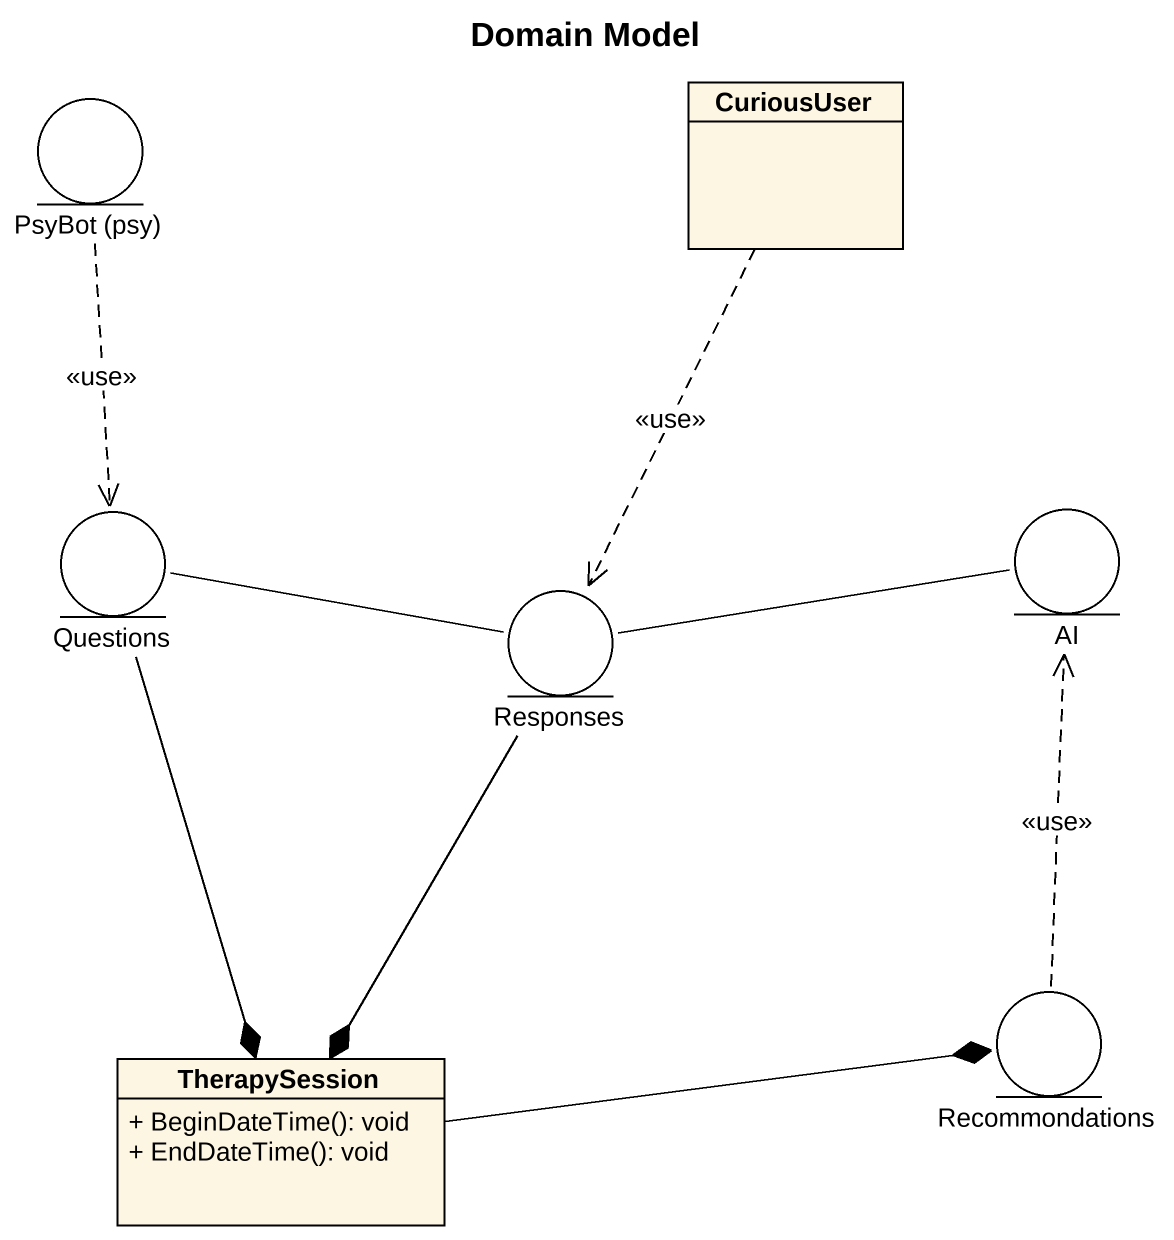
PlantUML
@startuml
title Domain Model
allowmixing
hide circle
hide empty members
skinparam classAttributeIconSize 0
entity "PsyBot (psy)" as PsyBot_psy
class CuriousUser
entity Questions
entity Responses
entity AI
entity Recommondations
class TherapySession {
  + BeginDateTime(): void
  + EndDateTime(): void
}
PsyBot_psy ..> Questions : <<use>>
CuriousUser ..> Responses : <<use>>
Questions -right- Responses
Questions --* TherapySession
Responses -right- AI
Responses --* TherapySession
Recommondations .up.> AI : <<use>>
TherapySession -right-* Recommondations
@enduml
